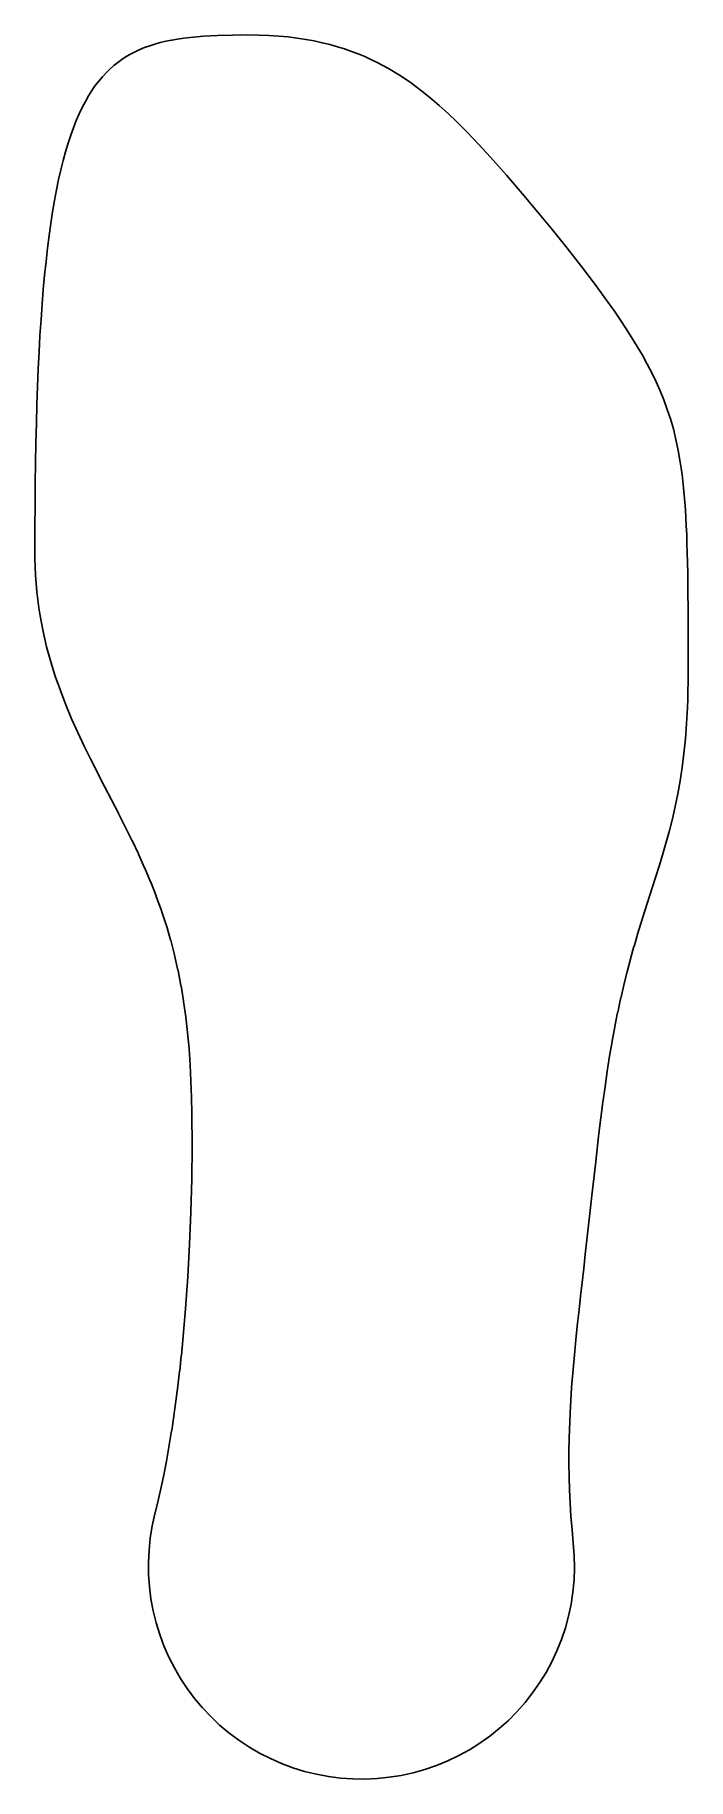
# Model space of a CAD drawing. Extents: x 1 to 94, y 1 to 249.
import ezdxf

# ---------------------------------------------------------------- set-up
doc = ezdxf.new("R2010")
doc.units = 0
doc.layers.get('0').update_dxf_attribs({"linetype": 'CONTINUOUS'})

msp = doc.modelspace()

# ---------------------------------------------------------------- linework, layer by layer
at = {"color": 1}
for points in [[(87.58837, 124.234211), (88.630161, 127.484579), (89.648825, 130.711163), (90.136659, 132.324308), (90.607394, 133.955515), (91.056756, 135.611138), (91.481376, 137.300492), (91.878006, 139.032968), (92.243498, 140.81783), (92.574818, 142.664025), (92.869072, 144.579981), (93.123534, 146.573404), (93.335713, 148.651127), (93.503394, 150.818968), (93.625, 153.087137), (93.66757, 154.249451), (93.69825, 155.442411), (93.71671, 156.660546), (93.72291, 157.908813), (93.722773, 159.990714), (93.72182, 161.983742), (93.71932, 163.88728), (93.71442, 165.705594), (93.70652, 167.4428), (93.69491, 169.10288), (93.67897, 170.689668), (93.65813, 172.206878), (93.63183, 173.658079), (93.59958, 175.046723), (93.56089, 176.376135), (93.51534, 177.64952), (93.46252, 178.869979), (93.40208, 180.040491), (93.33368, 181.163942), (93.25704, 182.243102), (93.1719, 183.280664), (93.07802, 184.279225), (92.975211, 185.241275), (92.863288, 186.169247), (92.742103, 187.06549), (92.612737, 187.924212), (92.321579, 189.585663), (91.992949, 191.146899), (91.624894, 192.630746), (91.216894, 194.05118), (90.768513, 195.420747), (90.279444, 196.750542), (89.74953, 198.050169), (89.178861, 199.327811), (88.567798, 200.590239), (87.916994, 201.84303), (87.22742, 203.090595), (86.500316, 204.336407), (85.737164, 205.583093), (84.939649, 206.832563), (84.109603, 208.086131), (83.248973, 209.344619), (82.362835, 210.604063), (80.503053, 213.152906), (78.556839, 215.716163), (76.535158, 218.29588), (74.451231, 220.888296), (72.315687, 223.488484), (70.135291, 226.089248), (67.911563, 228.680168), (65.639459, 231.246728), (63.299772, 233.776318), (62.107823, 235.009448), (60.886998, 236.226588), (59.637389, 237.419138), (58.353824, 238.582828), (57.03029, 239.713108), (55.659827, 240.805108), (54.234412, 241.853768), (52.744821, 242.853718), (51.16892, 243.806258), (50.365793, 244.250788), (49.528515, 244.685378), (48.666101, 245.103208), (47.77666, 245.503398), (46.858207, 245.884978), (45.908631, 246.246958), (44.925721, 246.588258), (43.907175, 246.907738), (42.850593, 247.204158), (41.753472, 247.476208), (40.613237, 247.722498), (39.427239, 247.941528), (38.192746, 248.131738), (36.906966, 248.291468), (35.567046, 248.418968), (34.170063, 248.512468), (32.713037, 248.569968), (31.188002, 248.589668), (28.978872, 248.572268), (26.865095, 248.513168), (25.859072, 248.465368), (24.874574, 248.403368), (23.917528, 248.326268), (22.987908, 248.232968), (22.085683, 248.122408), (21.210771, 247.993588), (20.363026, 247.845568), (19.542283, 247.677428), (18.748253, 247.488298), (17.980541, 247.277298), (17.238652, 247.043588), (16.521926, 246.786278), (15.829579, 246.504458), (15.160664, 246.197078), (14.514079, 245.862998), (13.888659, 245.500908), (13.283148, 245.109318), (12.696269, 244.686518), (12.126807, 244.230658), (11.573635, 243.739678), (11.035778, 243.211408), (10.512436, 242.643608), (10.003017, 242.033998), (9.507107, 241.380328), (9.024478, 240.680428), (8.555051, 239.932238), (8.098866, 239.133788), (7.65605, 238.283248), (7.22677, 237.378908), (6.811239, 236.419188), (6.409657, 235.402568), (6.022226, 234.327658), (5.649116, 233.193088), (5.290475, 231.997588), (4.94642, 230.739888), (4.617023, 229.418758), (4.302339, 228.033008), (4.002387, 226.581418), (3.71715, 225.062808), (3.446597, 223.475995), (3.190663, 221.819777), (2.949269, 220.092954), (2.722321, 218.294331), (2.509701, 216.422689), (2.311281, 214.476827), (2.126927, 212.4555), (1.956489, 210.357487), (1.799805, 208.181548), (1.656718, 205.926431), (1.527054, 203.590879), (1.410635, 201.173635), (1.30728, 198.673421), (1.21681, 196.08898), (1.13903, 193.419026), (1.07375, 190.662264), (1.02079, 187.817416), (0.97994, 184.883187), (0.95101, 181.858279), (0.93379, 178.741395), (0.92809, 175.539302), (0.94026, 174.295795), (0.97645, 173.076396), (1.03658, 171.873), (1.12043, 170.68534), (1.227727, 169.513122), (1.358142, 168.35599), (1.511294, 167.213559), (1.685167, 166.095632), (2.103075, 163.86977), (2.602091, 161.705586), (3.179293, 159.588391), (3.829218, 157.513648), (4.545851, 155.476689), (5.322678, 153.472777), (6.152708, 151.497155), (7.028537, 149.545074), (7.942421, 147.611819), (8.884891, 145.695712), (10.83368, 141.874436), (12.794065, 138.0731)], [(12.805805, 138.04994), (14.707761, 134.241234)], [(14.725601, 134.20467), (15.63432, 132.288301)], [(15.6501, 132.254091), (16.521096, 130.324358)], [(16.539096, 130.28325), (17.365666, 128.336488)], [(17.385096, 128.28914), (18.161484, 126.322078)], [(18.181394, 126.26939), (18.902873, 124.279215)], [(18.922493, 124.222348), (19.585285, 122.206794)], [(86.549547, 120.888838), (87.58287, 124.216846)], [(19.603895, 122.14716), (20.205521, 120.104571)], [(20.222391, 120.043671), (20.761843, 117.973038)], [(85.538016, 117.380868), (86.029963, 119.128486)], [(86.036963, 119.152658), (86.541347, 120.861821)], [(20.776693, 117.912301), (21.253972, 115.81323)], [(85.053945, 115.561878), (85.530516, 117.353209)], [(21.266492, 115.753931), (21.682895, 113.626597)], [(84.587333, 113.692519), (85.046145, 115.531776)], [(21.693195, 113.569837), (22.050738, 111.414943)], [(83.715326, 109.797727), (84.133451, 111.739543)], [(84.140551, 111.771223), (84.579733, 113.661129)], [(22.058938, 111.361533), (22.360612, 109.180378)], [(22.366812, 109.131138), (22.616252, 106.925256)], [(83.31261, 107.77373), (83.708926, 109.766847)], [(22.620852, 106.880536), (22.822221, 104.652115)], [(82.93244, 105.702526), (83.30701, 107.74452)], [(22.825421, 104.612135), (22.983168, 102.363604)], [(82.574219, 103.588829), (82.92764, 105.675636)], [(22.985368, 102.328334), (23.104151, 100.062374)], [(82.236874, 101.438428), (82.570219, 103.564649)], [(23.105551, 100.031534), (23.189831, 97.751021)], [(81.6182, 97.055426), (81.916298, 99.240019)], [(81.918898, 99.258129), (82.233674, 101.417238)], [(23.190654, 97.724331), (23.244754, 95.43201)], [(81.060872, 92.620922), (81.6154, 97.034376)], [(23.245253, 95.39873), (23.277263, 90.789956)], [(80.5449, 88.18502), (81.058672, 92.602622)], [(23.277158, 90.753326), (23.224678, 86.129716)], [(78.2274, 67.58044), (78.439963, 69.496326), (78.4403, 69.499626), (78.659526, 71.445732), (78.6597, 71.447432), (78.88424, 73.42563), (78.8843, 73.425932), (79.11291, 75.437313), (79.344675, 77.482243), (79.578956, 79.560922), (79.815552, 81.67266), (80.054698, 83.815449), (80.0548, 83.816649), (80.544003, 88.17702)], [(23.224057, 86.098526), (23.099436, 81.478896)], [(23.098457, 81.449926), (22.907667, 76.852138)], [(22.906267, 76.823728), (22.652157, 72.265046)], [(22.650357, 72.236026), (22.333649, 67.73337)], [(22.331249, 67.70253), (21.950678, 63.271823)], [(78.0224, 65.687561), (78.226853, 67.57534)], [(77.8267, 63.818401), (78.021625, 65.680461)], [(21.948378, 63.246733), (21.733054, 61.062936)], [(77.470596, 60.145097), (77.8252, 63.803171)], [(21.731154, 61.044836), (21.498221, 58.884307)], [(77.171932, 56.5255), (77.468096, 60.116527)], [(21.496021, 58.864937), (21.244653, 56.729236)], [(20.968599, 54.576839), (20.677763, 52.4948)], [(21.242153, 56.708536), (20.971499, 54.598989)], [(76.945904, 52.934104), (77.169032, 56.48649)], [(20.674263, 52.47114), (20.362414, 50.417772)], [(76.808426, 49.340206), (76.943404, 52.884824)], [(20.358414, 50.392642), (20.024647, 48.368964)], [(20.020147, 48.342444), (19.663776, 46.349319)], [(76.774723, 45.69961), (76.777123, 47.487891)], [(76.777406, 47.518711), (76.807226, 49.297676)], [(19.658576, 46.321339), (19.279026, 44.359667)], [(76.801425, 43.866613), (76.774915, 45.66749)], [(18.863251, 42.370334), (18.43577, 40.473079)], [(19.273226, 44.330437), (18.869851, 42.400734)], [(76.858929, 42.017213), (76.802159, 43.833573)], [(18.42847, 40.441539), (17.981296, 38.596916), (17.599071, 36.868429)], [(76.948399, 40.14931), (76.860229, 41.983643)], [(77.070853, 38.261212), (76.950299, 40.1156)], [(77.227046, 36.351814), (77.073353, 38.227732)], [(17.599071, 36.868429), (17.322633, 35.157292), (17.144609, 33.433127), (17.065579, 31.701602), (17.085819, 29.968396), (17.205246, 28.239186), (17.423474, 26.519654), (17.739786, 24.815436), (18.153147, 23.132115), (18.6622, 21.475225), (19.265274, 19.850195), (19.960392, 18.262365), (20.745273, 16.716915), (21.617343, 15.218955), (22.57374, 13.773365), (23.61133, 12.384905), (24.726705, 11.058115), (25.916209, 9.797365), (27.175943, 8.606775), (28.501772, 7.490265), (29.889341, 6.451485), (31.334108, 5.493845), (32.831331, 4.620485), (34.376094, 3.834285), (35.963337, 3.137805), (37.587849, 2.533335), (39.244302, 2.022865), (40.927264, 1.608055), (42.631212, 1.290285), (44.350559, 1.070585), (46.079661, 0.949665), (47.812851, 0.927965), (49.544443, 1.005465), (51.268754, 1.182015), (52.98013, 1.456985), (54.672962, 1.829485), (56.341686, 2.298275), (57.980833, 2.861845), (59.585035, 3.518335), (61.149017, 4.265575), (62.667655, 5.101135), (64.135971, 6.022265), (65.549139, 7.025935), (66.902532, 8.108875), (68.191706, 9.267515), (69.412431, 10.498065), (70.560711, 11.796475), (71.632771, 13.158495), (72.625095, 14.579665), (73.534434, 16.055305), (74.357799, 17.580585), (75.092491, 19.150515), (75.736103, 20.759915), (76.28652, 22.403525), (76.741937, 24.075955), (77.100862, 25.771718), (77.362116, 27.485239), (77.524843, 29.210911), (77.588513, 30.943066), (77.552903, 32.676024), (77.415285, 34.440801), (77.230046, 36.318844)]]:
    msp.add_lwpolyline(points, dxfattribs=at)
for points, knots in [([(12.794065, 138.0731), (12.795391, 138.070533), (12.798042, 138.065403), (12.80195, 138.05768), (12.804521, 138.052519), (12.805805, 138.04994)], [0, 0, 0, 0, 0.008668, 0.017322, 0.025966, 0.025966, 0.025966, 0.025966]), ([(14.707761, 134.241234), (14.709782, 134.237189), (14.713823, 134.2291), (14.71976, 134.216906), (14.723654, 134.208749), (14.725601, 134.20467)], [0, 0, 0, 0, 0.013568, 0.027127, 0.040685, 0.040685, 0.040685, 0.040685]), ([(15.63432, 132.288301), (15.636109, 132.284513), (15.639684, 132.276942), (15.644934, 132.265533), (15.648378, 132.257905), (15.6501, 132.254091)], [0, 0, 0, 0, 0.012565, 0.02512, 0.037675, 0.037675, 0.037675, 0.037675]), ([(16.521096, 130.324358), (16.523147, 130.31981), (16.527246, 130.310717), (16.533231, 130.297007), (16.537141, 130.287836), (16.539096, 130.28325)], [0, 0, 0, 0, 0.014968, 0.029923, 0.044877, 0.044877, 0.044877, 0.044877]), ([(17.365666, 128.336488), (17.367883, 128.33125), (17.372317, 128.320775), (17.378788, 128.304989), (17.382993, 128.294423), (17.385096, 128.28914)], [0, 0, 0, 0, 0.017064, 0.034123, 0.051181, 0.051181, 0.051181, 0.051181]), ([(18.161484, 126.322078), (18.163765, 126.31625), (18.168328, 126.304593), (18.174958, 126.287027), (18.179249, 126.275269), (18.181394, 126.26939)], [0, 0, 0, 0, 0.018778, 0.037552, 0.056326, 0.056326, 0.056326, 0.056326]), ([(18.902873, 124.279215), (18.905124, 124.272922), (18.909627, 124.260335), (18.916179, 124.241382), (18.920388, 124.228692), (18.922493, 124.222348)], [0, 0, 0, 0, 0.02005, 0.040104, 0.060158, 0.060158, 0.060158, 0.060158]), ([(87.58287, 124.216846), (87.58347, 124.218777), (87.584671, 124.222641), (87.586491, 124.228434), (87.587743, 124.232284), (87.58837, 124.234211)], [0, 0, 0, 0, 0.006068, 0.012138, 0.018215, 0.018215, 0.018215, 0.018215]), ([(19.585285, 122.206794), (19.587433, 122.200194), (19.591729, 122.186993), (19.597939, 122.167116), (19.60191, 122.153812), (19.603895, 122.14716)], [0, 0, 0, 0, 0.020823, 0.041648, 0.062473, 0.062473, 0.062473, 0.062473]), ([(20.205521, 120.104571), (20.207472, 120.097827), (20.211375, 120.084338), (20.217018, 120.064042), (20.2206, 120.050461), (20.222391, 120.043671)], [0, 0, 0, 0, 0.02106, 0.042128, 0.063195, 0.063195, 0.063195, 0.063195]), ([(86.029963, 119.128486), (86.03073, 119.131175), (86.032263, 119.136553), (86.034583, 119.144614), (86.03617, 119.149977), (86.036963, 119.152658)], [0, 0, 0, 0, 0.008389, 0.016775, 0.025165, 0.025165, 0.025165, 0.025165]), ([(86.541347, 120.861821), (86.542247, 120.864828), (86.544046, 120.87084), (86.546767, 120.87985), (86.54862, 120.885842), (86.549547, 120.888838)], [0, 0, 0, 0, 0.009417, 0.018826, 0.028234, 0.028234, 0.028234, 0.028234]), ([(20.761843, 117.973038), (20.763584, 117.966311), (20.767067, 117.952858), (20.772004, 117.932608), (20.77513, 117.91907), (20.776693, 117.912301)], [0, 0, 0, 0, 0.020847, 0.041688, 0.062529, 0.062529, 0.062529, 0.062529]), ([(85.530516, 117.353209), (85.531329, 117.356289), (85.532955, 117.362448), (85.535496, 117.371657), (85.537176, 117.377799), (85.538016, 117.380868)], [0, 0, 0, 0, 0.009554, 0.019111, 0.028658, 0.028658, 0.028658, 0.028658]), ([(21.253972, 115.81323), (21.255446, 115.806659), (21.258393, 115.793517), (21.262535, 115.773743), (21.265173, 115.760536), (21.266492, 115.753931)], [0, 0, 0, 0, 0.020203, 0.040403, 0.060608, 0.060608, 0.060608, 0.060608]), ([(85.046145, 115.531776), (85.046985, 115.535127), (85.048665, 115.541828), (85.051266, 115.551863), (85.053052, 115.558539), (85.053945, 115.561878)], [0, 0, 0, 0, 0.010362, 0.020727, 0.031097, 0.031097, 0.031097, 0.031097]), ([(21.682895, 113.626597), (21.684109, 113.620304), (21.686536, 113.607717), (21.689955, 113.588793), (21.692115, 113.576156), (21.693195, 113.569837)], [0, 0, 0, 0, 0.019227, 0.038455, 0.057688, 0.057688, 0.057688, 0.057688]), ([(84.133451, 111.739543), (84.134218, 111.743068), (84.135752, 111.750116), (84.13809, 111.760683), (84.139731, 111.767709), (84.140551, 111.771223)], [0, 0, 0, 0, 0.010822, 0.021641, 0.032466, 0.032466, 0.032466, 0.032466]), ([(84.579733, 113.661129), (84.580566, 113.664623), (84.582232, 113.671606), (84.584752, 113.682073), (84.586473, 113.689037), (84.587333, 113.692519)], [0, 0, 0, 0, 0.010775, 0.021538, 0.032297, 0.032297, 0.032297, 0.032297]), ([(22.050738, 111.414943), (22.051718, 111.409019), (22.053679, 111.397173), (22.056397, 111.379366), (22.058091, 111.367477), (22.058938, 111.361533)], [0, 0, 0, 0, 0.018012, 0.036024, 0.054037, 0.054037, 0.054037, 0.054037]), ([(22.360612, 109.180378), (22.361365, 109.174913), (22.362871, 109.163986), (22.364953, 109.147574), (22.366192, 109.136616), (22.366812, 109.131138)], [0, 0, 0, 0, 0.016548, 0.033091, 0.04963, 0.04963, 0.04963, 0.04963]), ([(83.708926, 109.766847), (83.709606, 109.770283), (83.710965, 109.777159), (83.713127, 109.787447), (83.714593, 109.794301), (83.715326, 109.797727)], [0, 0, 0, 0, 0.01051, 0.021026, 0.031537, 0.031537, 0.031537, 0.031537]), ([(22.616252, 106.925256), (22.616806, 106.920291), (22.617913, 106.910362), (22.619431, 106.895454), (22.620378, 106.885508), (22.620852, 106.880536)], [0, 0, 0, 0, 0.014986, 0.029971, 0.044957, 0.044957, 0.044957, 0.044957]), ([(83.30701, 107.74452), (83.307617, 107.747761), (83.308833, 107.754254), (83.31071, 107.763989), (83.311977, 107.770483), (83.31261, 107.77373)], [0, 0, 0, 0, 0.009893, 0.019817, 0.029742, 0.029742, 0.029742, 0.029742]), ([(22.822221, 104.652115), (22.822614, 104.647675), (22.8234, 104.638796), (22.824482, 104.625471), (22.825108, 104.61658), (22.825421, 104.612135)], [0, 0, 0, 0, 0.013371, 0.02674, 0.040109, 0.040109, 0.040109, 0.040109]), ([(82.92764, 105.675636), (82.928146, 105.678631), (82.929159, 105.684617), (82.93076, 105.69358), (82.93188, 105.699544), (82.93244, 105.702526)], [0, 0, 0, 0, 0.009113, 0.018212, 0.027316, 0.027316, 0.027316, 0.027316]), ([(22.983168, 102.363604), (22.983433, 102.359686), (22.983962, 102.351852), (22.984671, 102.340093), (22.985136, 102.332254), (22.985368, 102.328334)], [0, 0, 0, 0, 0.011779, 0.023558, 0.035339, 0.035339, 0.035339, 0.035339]), ([(82.570219, 103.564649), (82.570652, 103.567342), (82.571518, 103.572722), (82.572839, 103.580784), (82.573759, 103.586147), (82.574219, 103.588829)], [0, 0, 0, 0, 0.008185, 0.016346, 0.024509, 0.024509, 0.024509, 0.024509]), ([(23.104151, 100.062374), (23.104328, 100.058947), (23.104682, 100.052095), (23.105141, 100.041815), (23.105414, 100.034961), (23.105551, 100.031534)], [0, 0, 0, 0, 0.010293, 0.020584, 0.030872, 0.030872, 0.030872, 0.030872]), ([(81.916298, 99.240019), (81.91658, 99.242025), (81.917144, 99.246048), (81.918006, 99.252085), (81.918601, 99.256114), (81.918898, 99.258129)], [0, 0, 0, 0, 0.006079, 0.012185, 0.018296, 0.018296, 0.018296, 0.018296]), ([(82.233674, 101.417238), (82.234014, 101.419598), (82.234692, 101.424314), (82.235775, 101.431375), (82.236508, 101.436077), (82.236874, 101.438428)], [0, 0, 0, 0, 0.007155, 0.014292, 0.02143, 0.02143, 0.02143, 0.02143]), ([(23.189831, 97.751021), (23.189938, 97.748055), (23.190153, 97.742125), (23.190427, 97.733228), (23.190578, 97.727297), (23.190654, 97.724331)], [0, 0, 0, 0, 0.008903, 0.017802, 0.026703, 0.026703, 0.026703, 0.026703]), ([(81.6154, 97.034376), (81.615698, 97.036713), (81.616294, 97.041392), (81.617217, 97.04841), (81.617872, 97.053087), (81.6182, 97.055426)], [0, 0, 0, 0, 0.007068, 0.014151, 0.021236, 0.021236, 0.021236, 0.021236]), ([(23.244754, 95.43201), (23.244834, 95.428312), (23.244994, 95.420917), (23.24516, 95.409824), (23.245222, 95.402427), (23.245253, 95.39873)], [0, 0, 0, 0, 0.011095, 0.022191, 0.033284, 0.033284, 0.033284, 0.033284]), ([(81.058672, 92.602622), (81.058915, 92.604655), (81.0594, 92.608723), (81.060156, 92.61482), (81.060633, 92.618888), (81.060872, 92.620922)], [0, 0, 0, 0, 0.006144, 0.012289, 0.018432, 0.018432, 0.018432, 0.018432]), ([(23.277263, 90.789956), (23.277281, 90.785886), (23.277318, 90.777746), (23.277283, 90.765536), (23.2772, 90.757396), (23.277158, 90.753326)], [0, 0, 0, 0, 0.01221, 0.02442, 0.036631, 0.036631, 0.036631, 0.036631]), ([(80.544003, 88.17702), (80.544101, 88.177919), (80.544297, 88.179709), (80.544594, 88.182376), (80.544799, 88.184143), (80.5449, 88.18502)], [0, 0, 0, 0, 0.002712, 0.005403, 0.00805, 0.00805, 0.00805, 0.00805]), ([(23.224678, 86.129716), (23.224631, 86.12625), (23.224536, 86.119319), (23.224329, 86.108922), (23.224148, 86.101992), (23.224057, 86.098526)], [0, 0, 0, 0, 0.010399, 0.020796, 0.031196, 0.031196, 0.031196, 0.031196]), ([(23.099436, 81.478896), (23.099346, 81.47567), (23.099166, 81.469227), (23.098839, 81.45957), (23.098584, 81.45314), (23.098457, 81.449926)], [0, 0, 0, 0, 0.009681, 0.019335, 0.028987, 0.028987, 0.028987, 0.028987]), ([(22.907667, 76.852138), (22.907529, 76.848976), (22.907252, 76.842658), (22.906783, 76.833188), (22.906439, 76.826881), (22.906267, 76.823728)], [0, 0, 0, 0, 0.009495, 0.018972, 0.028445, 0.028445, 0.028445, 0.028445]), ([(22.652157, 72.265046), (22.651978, 72.261817), (22.651621, 72.255364), (22.651032, 72.24569), (22.650582, 72.239247), (22.650357, 72.236026)], [0, 0, 0, 0, 0.009701, 0.019388, 0.029076, 0.029076, 0.029076, 0.029076]), ([(22.333649, 67.73337), (22.333405, 67.729941), (22.332918, 67.723083), (22.332126, 67.712802), (22.331541, 67.705954), (22.331249, 67.70253)], [0, 0, 0, 0, 0.010313, 0.020624, 0.030934, 0.030934, 0.030934, 0.030934]), ([(78.226853, 67.57534), (78.226913, 67.575906), (78.227033, 67.57704), (78.227216, 67.57874), (78.227339, 67.579873), (78.2274, 67.58044)], [0, 0, 0, 0, 0.00171, 0.003419, 0.005129, 0.005129, 0.005129, 0.005129]), ([(78.021625, 65.680461), (78.02171, 65.68126), (78.021879, 65.68285), (78.022135, 65.685217), (78.022312, 65.686784), (78.0224, 65.687561)], [0, 0, 0, 0, 0.00241, 0.004798, 0.007142, 0.007142, 0.007142, 0.007142]), ([(21.950678, 63.271823), (21.950433, 63.269029), (21.949945, 63.263449), (21.949173, 63.255086), (21.948643, 63.249517), (21.948378, 63.246733)], [0, 0, 0, 0, 0.008413, 0.016804, 0.025195, 0.025195, 0.025195, 0.025195]), ([(77.8252, 63.803171), (77.825361, 63.804866), (77.825683, 63.808253), (77.826183, 63.813329), (77.826528, 63.81671), (77.8267, 63.818401)], [0, 0, 0, 0, 0.005109, 0.010205, 0.015304, 0.015304, 0.015304, 0.015304]), ([(21.733054, 61.062936), (21.732854, 61.060929), (21.732453, 61.056908), (21.731835, 61.050873), (21.731381, 61.046849), (21.731154, 61.044836)], [0, 0, 0, 0, 0.006049, 0.012123, 0.0182, 0.0182, 0.0182, 0.0182]), ([(77.468096, 60.116527), (77.468358, 60.119698), (77.468883, 60.126047), (77.469711, 60.135571), (77.470301, 60.141921), (77.470596, 60.145097)], [0, 0, 0, 0, 0.009547, 0.019112, 0.028679, 0.028679, 0.028679, 0.028679]), ([(21.498221, 58.884307), (21.49799, 58.882147), (21.497528, 58.877837), (21.496803, 58.87138), (21.496282, 58.867084), (21.496021, 58.864937)], [0, 0, 0, 0, 0.006515, 0.013005, 0.019495, 0.019495, 0.019495, 0.019495]), ([(20.971499, 54.598989), (20.971184, 54.596525), (20.970555, 54.5916), (20.969591, 54.584216), (20.96893, 54.579298), (20.968599, 54.576839)], [0, 0, 0, 0, 0.007452, 0.014895, 0.022339, 0.022339, 0.022339, 0.022339]), ([(21.244653, 56.729236), (21.244378, 56.726936), (21.243829, 56.722334), (21.24297, 56.715438), (21.242425, 56.710836), (21.242153, 56.708536)], [0, 0, 0, 0, 0.00695, 0.013901, 0.02085, 0.02085, 0.02085, 0.02085]), ([(77.169032, 56.48649), (77.169318, 56.490827), (77.16989, 56.499501), (77.170858, 56.512505), (77.171574, 56.521168), (77.171932, 56.5255)], [0, 0, 0, 0, 0.013039, 0.026079, 0.039118, 0.039118, 0.039118, 0.039118]), ([(20.677763, 52.4948), (20.67739, 52.492168), (20.676644, 52.486905), (20.675462, 52.47902), (20.674663, 52.473767), (20.674263, 52.47114)], [0, 0, 0, 0, 0.007974, 0.015947, 0.023918, 0.023918, 0.023918, 0.023918]), ([(76.943404, 52.884824), (76.943631, 52.890303), (76.944086, 52.90126), (76.944932, 52.917687), (76.94558, 52.928632), (76.945904, 52.934104)], [0, 0, 0, 0, 0.016452, 0.0329, 0.049344, 0.049344, 0.049344, 0.049344]), ([(20.362414, 50.417772), (20.361981, 50.414975), (20.361114, 50.409387), (20.359794, 50.401008), (20.358874, 50.395431), (20.358414, 50.392642)], [0, 0, 0, 0, 0.008489, 0.016967, 0.025446, 0.025446, 0.025446, 0.025446]), ([(20.024647, 48.368964), (20.024148, 48.366007), (20.023151, 48.360108), (20.021647, 48.351268), (20.020647, 48.345385), (20.020147, 48.342444)], [0, 0, 0, 0, 0.008995, 0.01795, 0.026899, 0.026899, 0.026899, 0.026899]), ([(76.777123, 47.487891), (76.777133, 47.491315), (76.777154, 47.498164), (76.777249, 47.508438), (76.777354, 47.515287), (76.777406, 47.518711)], [0, 0, 0, 0, 0.010273, 0.020548, 0.030822, 0.030822, 0.030822, 0.030822]), ([(76.807226, 49.297676), (76.807316, 49.302402), (76.807497, 49.311856), (76.807894, 49.326033), (76.808249, 49.335482), (76.808426, 49.340206)], [0, 0, 0, 0, 0.014183, 0.028366, 0.042548, 0.042548, 0.042548, 0.042548]), ([(19.663776, 46.349319), (19.663209, 46.346213), (19.662073, 46.339995), (19.660357, 46.330665), (19.65917, 46.324448), (19.658576, 46.321339)], [0, 0, 0, 0, 0.009471, 0.018963, 0.028459, 0.028459, 0.028459, 0.028459]), ([(76.774915, 45.66749), (76.774871, 45.671059), (76.774782, 45.678196), (76.774718, 45.688903), (76.774721, 45.696041), (76.774723, 45.69961)], [0, 0, 0, 0, 0.010708, 0.021413, 0.032121, 0.032121, 0.032121, 0.032121]), ([(18.869851, 42.400734), (18.869144, 42.397352), (18.867731, 42.390586), (18.86553, 42.380453), (18.864011, 42.373707), (18.863251, 42.370334)], [0, 0, 0, 0, 0.010366, 0.020734, 0.031109, 0.031109, 0.031109, 0.031109]), ([(19.279026, 44.359667), (19.278393, 44.356409), (19.277129, 44.349905), (19.275206, 44.34016), (19.273886, 44.333678), (19.273226, 44.330437)], [0, 0, 0, 0, 0.009955, 0.019878, 0.0298, 0.0298, 0.0298, 0.0298]), ([(76.802159, 43.833573), (76.802053, 43.837243), (76.801841, 43.844583), (76.801597, 43.855597), (76.801482, 43.86294), (76.801425, 43.866613)], [0, 0, 0, 0, 0.011015, 0.02203, 0.033048, 0.033048, 0.033048, 0.033048]), ([(18.43577, 40.473079), (18.43497, 40.46957), (18.43337, 40.462554), (18.430951, 40.452037), (18.429297, 40.445038), (18.42847, 40.441539)], [0, 0, 0, 0, 0.010797, 0.021588, 0.032374, 0.032374, 0.032374, 0.032374]), ([(76.860229, 41.983643), (76.860056, 41.987372), (76.85971, 41.994829), (76.859272, 42.006019), (76.859044, 42.013481), (76.858929, 42.017213)], [0, 0, 0, 0, 0.011199, 0.022395, 0.033596, 0.033596, 0.033596, 0.033596]), ([(76.950299, 40.1156), (76.950057, 40.119344), (76.949573, 40.126832), (76.94893, 40.138068), (76.948576, 40.145563), (76.948399, 40.14931)], [0, 0, 0, 0, 0.011256, 0.022511, 0.033764, 0.033764, 0.033764, 0.033764]), ([(77.073353, 38.227732), (77.073047, 38.231449), (77.072436, 38.238885), (77.071586, 38.250044), (77.071097, 38.257489), (77.070853, 38.261212)], [0, 0, 0, 0, 0.01119, 0.022382, 0.033574, 0.033574, 0.033574, 0.033574]), ([(77.230046, 36.318844), (77.229686, 36.322504), (77.228966, 36.329826), (77.227966, 36.340816), (77.227353, 36.348148), (77.227046, 36.351814)], [0, 0, 0, 0, 0.011035, 0.02207, 0.033107, 0.033107, 0.033107, 0.033107])]:
    msp.add_open_spline(points, degree=3, knots=knots, dxfattribs=at)

doc.saveas('drawing.dxf')
